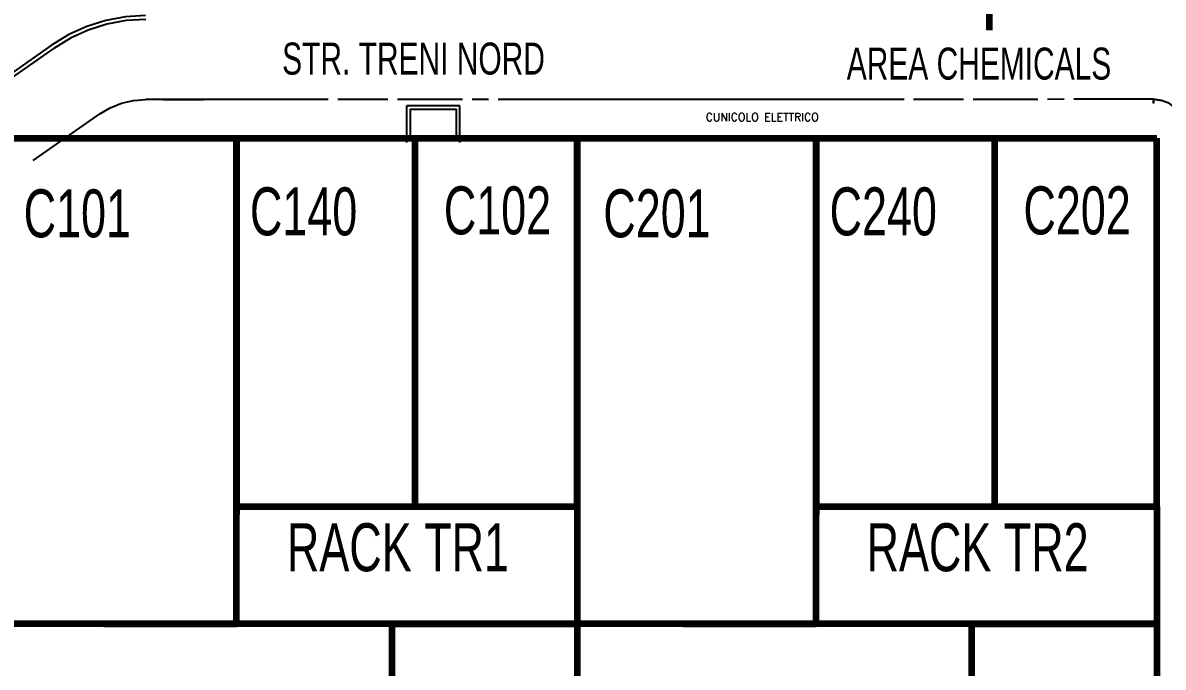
# Model space of a CAD drawing. Extents: x -57244 to 324435, y 15553 to 159369.
# Drawn here: x 54649 to 125968, y 69248 to 109538 of the extents above; entities that cross this region are included whole.
import ezdxf
from ezdxf.enums import TextEntityAlignment as Align

# ---------------------------------------------------------------- set-up
doc = ezdxf.new("R2010")
doc.units = 0
doc.header["$LTSCALE"] = 2000
doc.header["$MEASUREMENT"] = 0
doc.layers.add('AREE PDL', color=7, linetype='CONTINUOUS', lineweight=100)
doc.layers.add('BASE', color=253, linetype='CONTINUOUS')
doc.layers.add('SCRITTE', color=7, linetype='CONTINUOUS')
doc.styles.add('ROMANC', font='ROMANC', dxfattribs={"height": 0.2})
doc.styles.add('TXT', font='TXT', dxfattribs={"height": 0.2})

msp = doc.modelspace()

# ---------------------------------------------------------------- linework, layer by layer
at = {"layer": 'AREE PDL'}
for p, q in [((115096, 109073), (115096, 114712)), ((53072, 102336), (125574, 102336)), ((68012, 102336), (68012, 78778)), ((68012, 71949), (68012, 102336)), ((79183, 79304), (79183, 102336)), ((89323, 79304), (89323, 102336)), ((89323, 102336), (89323, 71498)), ((104263, 102336), (104263, 78778)), ((104263, 71949), (104263, 102336)), ((115434, 79304), (115434, 102336)), ((125574, 79304), (125574, 102336)), ((68012, 79304), (89323, 79304)), ((104263, 79304), (125574, 79304)), ((68012, 71949), (53072, 71949)), ((59727, 71949), (68012, 71949)), ((104263, 71949), (89323, 71949)), ((95978, 71949), (104263, 71949))]:
    msp.add_line(p, q, dxfattribs=at)
for points in [[(68012, 71949), (68012, 79304), (89323, 79304), (89323, 71949)], [(104263, 71949), (104263, 79304), (125574, 79304), (125574, 71949)], [(53072, 71949), (53072, 53837), (77752, 53837), (77752, 71949)], [(77752, 53837), (77752, 71949), (89323, 71949), (89323, 53837)], [(89323, 71949), (89323, 53837), (114003, 53837), (114003, 71949)], [(114003, 53837), (114003, 71949), (125574, 71949), (125574, 53837)]]:
    msp.add_lwpolyline(points, close=True, dxfattribs=at)
at = {"layer": 'BASE', "linetype": 'Continuous'}
for p, q in [((56451, 108145), (52294, 105234)), ((52438, 105030), (56594, 107940)), ((73741, 104748), (62329, 104748)), ((63426, 104748), (65955, 104748)), ((77473, 104748), (74341, 104748)), ((82142, 104748), (78073, 104748)), ((81973, 104348), (78673, 104348)), ((78673, 102048), (78673, 104348)), ((78873, 104148), (81773, 104148)), ((78873, 104148), (78873, 102248)), ((81773, 102248), (81773, 104148)), ((81973, 102048), (81973, 104348)), ((83778, 104748), (82742, 104748)), ((109448, 104748), (84378, 104748)), ((109761, 104748), (109448, 104748)), ((111821, 104748), (110361, 104748)), ((113488, 104749), (111833, 104748)), ((113488, 104749), (111866, 104748)), ((118127, 104753), (114088, 104750)), ((118127, 104753), (114088, 104750)), ((118127, 104753), (114088, 104750)), ((119779, 104754), (118727, 104753)), ((119779, 104754), (118727, 104753)), ((119779, 104754), (118727, 104753)), ((125353, 104759), (120379, 104755)), ((125353, 104759), (120379, 104755)), ((125353, 104509), (125353, 104759)), ((125353, 104759), (125871, 104691)), ((125353, 104509), (125353, 104759)), ((125353, 104509), (125353, 104509)), ((125380, 104504), (125353, 104509)), ((55305, 100932), (59461, 103843))]:
    msp.add_line(p, q, dxfattribs=at)
for points in [[(62330, 109998), (61081, 109922), (59850, 109693), (58657, 109317), (57518, 108798), (56451, 108145)], [(62345, 109748), (61111, 109673), (59911, 109450), (58746, 109083), (57636, 108577), (56582, 107931)], [(59461, 103843), (60118, 104232), (60826, 104516), (61569, 104690), (62329, 104748)], [(127353, 102759), (127285, 103276), (127085, 103759), (126767, 104173), (126353, 104491), (125871, 104691), (125353, 104759)], [(125353, 104509), (125353, 104509), (125353, 104759), (125353, 104509)]]:
    msp.add_lwpolyline(points, dxfattribs=at)
msp.add_lwpolyline([(125353, 104525), (125353, 104759)], close=True, dxfattribs=at)

# ---------------------------------------------------------------- texts
at = {"layer": 'BASE', "linetype": 'Continuous', "style": 'ROMANC'}
msp.add_text('CUNICOLO ELETTRICO', height=500, dxfattribs=at).set_placement((97355, 103392))
at = {"layer": 'SCRITTE', "color": 7, "linetype": 'Continuous', "style": 'TXT', "width": 0.7}
for s, height, p in [('STR. TRENI NORD', 2000, (70868, 106302)), ('AREA CHEMICALS', 2000, (106178, 105988)), ('C101', 3000, (54703, 96126)), ('C201', 3000, (90954, 96126))]:
    msp.add_text(s, height=height, dxfattribs=at).set_placement(p)
for s, p in [('C140', (72210, 96248)), ('C102', (84334, 96310)), ('C240', (108461, 96248)), ('C202', (120585, 96310)), ('RACK TR1', (78111, 75246)), ('RACK TR2', (114362, 75246))]:
    msp.add_text(s, height=3000, dxfattribs=at).set_placement(p, align=Align.CENTER)

doc.saveas('drawing.dxf')
